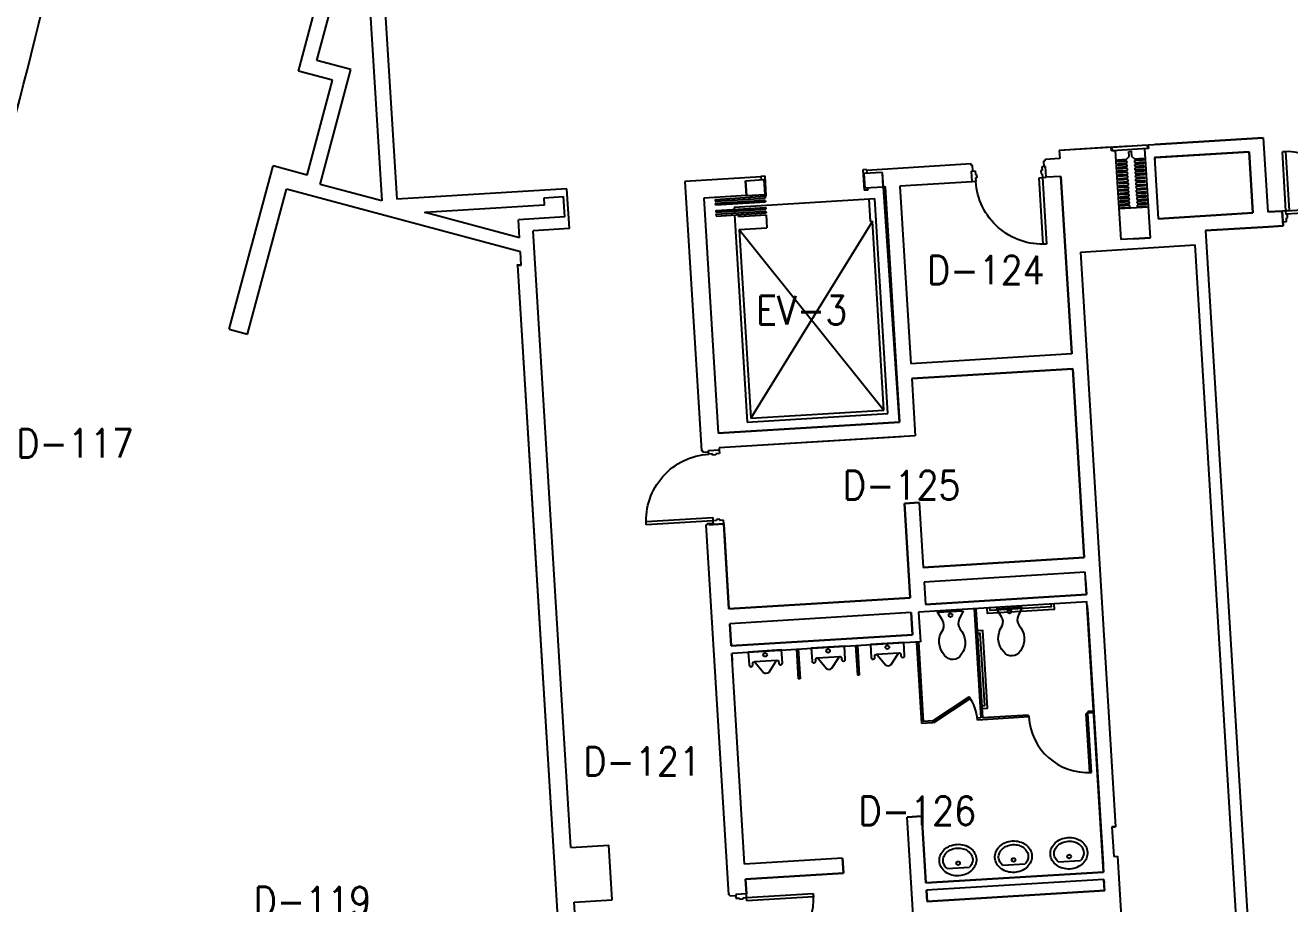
# Model space of a CAD drawing. Header units: inches. Extents: x -2 to 15026, y -1056 to 7065.
# Drawn here: x 7276 to 7958, y 5598 to 6072 of the extents above; entities that cross this region are included whole.
import ezdxf
from ezdxf.enums import TextEntityAlignment as Align

# ---------------------------------------------------------------- set-up
doc = ezdxf.new("R2010")
doc.units = ezdxf.units.IN
doc.header["$LTSCALE"] = 48
doc.header["$MEASUREMENT"] = 0
doc.layers.get('0').update_dxf_attribs({"linetype": 'CONTINUOUS'})
for name, color, linetype in [('A-DOOR', 5, 'CONTINUOUS'), ('A-FURN', 6, 'CONTINUOUS'), ('A-WALL', 7, 'CONTINUOUS'), ('SP-RMNO', 7, 'CONTINUOUS'), ('SP-ROOM', 7, 'CONTINUOUS'), ('SP-ROOMF', 7, 'CONTINUOUS')]:
    doc.layers.add(name, color=color, linetype=linetype)
doc.styles.add('ROMANS', font='ROMANS', dxfattribs={"width": 0.78})

# ---------------------------------------------------------------- blocks, each defined once
blk = doc.blocks.new('FMGRM1')
at = {"style": 'ROMANS', "width": 0.9}
for tag, p in [('DATA1', (0, -0.2836)), ('DATA2', (0, -0.443)), ('DATA3', (0, -0.6024)), ('DATA4', (0, -0.7618)), ('DATA5', (0, -0.9213))]:
    blk.add_attdef(tag, text='', height=0.1172, dxfattribs=at).set_placement(p, align=Align.CENTER)
at = {"layer": 'SP-RMNO', "style": 'ROMANS', "width": 0.9}
blk.add_attdef('RMNUMB', text='', height=0.16, dxfattribs=at).set_placement((0, 0), align=Align.MIDDLE)

msp = doc.modelspace()

# ---------------------------------------------------------------- linework, layer by layer
at = {"layer": 'A-DOOR', "linetype": 'Continuous'}
for p, q in [((7862.36, 6005.86), (7881.32, 6007.05)), ((7862.49, 6003.86), (7862.36, 6005.86)), ((7881.45, 6005.06), (7862.49, 6003.86)), ((7871.34, 6003.54), (7872.71, 6003.63)), ((7871.51, 6000.86), (7871.34, 6003.54)), ((7872.71, 6003.63), (7872.88, 6000.95)), ((7881.32, 6007.05), (7881.45, 6005.06)), ((7954.17, 6003.43), (7955.92, 6003.54)), ((7956.13, 5971.49), (7954.17, 6003.43)), ((7955.92, 6003.54), (7957.88, 5971.6)), ((7826.43, 5995.38), (7824.44, 5995.26)), ((7824.44, 5995.26), (7824.56, 5993.32)), ((7826.79, 5989.64), (7826.43, 5995.38)), ((7865.3, 5999.03), (7870.16, 5999.34)), ((7865.36, 5998.03), (7865.3, 5999.03)), ((7870.35, 5998.35), (7865.36, 5998.03)), ((7865.42, 5997.03), (7870.41, 5997.35)), ((7865.49, 5996.04), (7865.42, 5997.03)), ((7870.48, 5996.35), (7865.49, 5996.04)), ((7865.55, 5995.04), (7870.54, 5995.35)), ((7865.61, 5994.04), (7865.55, 5995.04)), ((7870.16, 5999.34), (7871.51, 6000.86)), ((7870.41, 5997.35), (7870.35, 5998.35)), ((7870.54, 5995.35), (7870.48, 5996.35)), ((7872.88, 6000.95), (7874.4, 5999.6)), ((7879.33, 5998.91), (7874.34, 5998.6)), ((7874.34, 5998.6), (7874.4, 5997.6)), ((7874.4, 5999.6), (7879.27, 5999.91)), ((7874.4, 5997.6), (7879.4, 5997.92)), ((7879.46, 5996.92), (7874.47, 5996.6)), ((7874.47, 5996.6), (7874.53, 5995.6)), ((7874.53, 5995.6), (7879.52, 5995.92)), ((7879.58, 5994.92), (7874.59, 5994.61)), ((7879.27, 5999.91), (7879.33, 5998.91)), ((7879.4, 5997.92), (7879.46, 5996.92)), ((7879.52, 5995.92), (7879.58, 5994.92)), ((7664.6, 5987.73), (7674.58, 5988.34)), ((7664.6, 5987.73), (7674.58, 5988.34)), ((7672.96, 5990.25), (7674.96, 5990.37)), ((7672.96, 5990.25), (7673.08, 5988.25)), ((7674.58, 5988.34), (7675.07, 5980.36)), ((7674.58, 5988.34), (7675.07, 5980.36)), ((7674.96, 5990.37), (7675.63, 5979.39)), ((7729.85, 5993.73), (7727.86, 5993.61)), ((7727.86, 5993.61), (7728.53, 5982.63)), ((7738.46, 5992.25), (7728.48, 5991.64)), ((7738.46, 5992.25), (7728.48, 5991.64)), ((7728.48, 5991.64), (7728.97, 5983.66)), ((7728.48, 5991.64), (7728.97, 5983.66)), ((7729.85, 5993.73), (7729.98, 5991.73)), ((7786.51, 5992.94), (7788.5, 5993.06)), ((7786.86, 5987.2), (7786.51, 5992.94)), ((7788.5, 5993.06), (7788.62, 5991.12)), ((7788.62, 5991.12), (7789.25, 5991.16)), ((7789.36, 5989.29), (7788.74, 5989.25)), ((7788.74, 5989.25), (7788.86, 5987.32)), ((7789.25, 5991.16), (7789.36, 5989.29)), ((7823.04, 5989.41), (7824.79, 5989.52)), ((7825.24, 5953.48), (7823.04, 5989.41)), ((7824.56, 5993.32), (7823.93, 5993.28)), ((7823.93, 5993.28), (7824.05, 5991.41)), ((7824.05, 5991.41), (7824.67, 5991.45)), ((7824.67, 5991.45), (7824.79, 5989.52)), ((7824.79, 5989.52), (7826.79, 5989.64)), ((7824.79, 5989.52), (7826.99, 5953.58)), ((7870.6, 5994.35), (7865.61, 5994.04)), ((7865.67, 5993.04), (7870.66, 5993.36)), ((7865.74, 5992.04), (7865.67, 5993.04)), ((7870.73, 5992.36), (7865.74, 5992.04)), ((7865.8, 5991.05), (7870.79, 5991.36)), ((7865.86, 5990.05), (7865.8, 5991.05)), ((7870.85, 5990.36), (7865.86, 5990.05)), ((7865.93, 5989.05), (7870.92, 5989.36)), ((7865.99, 5988.05), (7865.93, 5989.05)), ((7870.98, 5988.37), (7865.99, 5988.05)), ((7870.66, 5993.36), (7870.6, 5994.35)), ((7870.79, 5991.36), (7870.73, 5992.36)), ((7870.92, 5989.36), (7870.85, 5990.36)), ((7871.04, 5987.37), (7870.98, 5988.37)), ((7874.59, 5994.61), (7874.66, 5993.61)), ((7874.66, 5993.61), (7879.65, 5993.92)), ((7879.71, 5992.92), (7874.72, 5992.61)), ((7874.72, 5992.61), (7874.78, 5991.61)), ((7874.78, 5991.61), (7879.77, 5991.93)), ((7879.84, 5990.93), (7874.85, 5990.61)), ((7874.85, 5990.61), (7874.91, 5989.62)), ((7874.91, 5989.62), (7879.9, 5989.93)), ((7879.96, 5988.93), (7874.97, 5988.62)), ((7874.97, 5988.62), (7875.03, 5987.62)), ((7879.65, 5993.92), (7879.71, 5992.92)), ((7879.77, 5991.93), (7879.84, 5990.93)), ((7879.9, 5989.93), (7879.96, 5988.93)), ((7730.53, 5982.75), (7728.53, 5982.63)), ((7738.95, 5984.27), (7728.97, 5983.66)), ((7738.95, 5984.27), (7728.97, 5983.66)), ((7730.47, 5983.75), (7730.53, 5982.75)), ((7788.86, 5987.32), (7786.86, 5987.2)), ((7866.05, 5987.05), (7871.04, 5987.37)), ((7866.12, 5986.06), (7866.05, 5987.05)), ((7871.11, 5986.37), (7866.12, 5986.06)), ((7866.18, 5985.06), (7871.17, 5985.37)), ((7866.24, 5984.06), (7866.18, 5985.06)), ((7871.23, 5984.37), (7866.24, 5984.06)), ((7866.3, 5983.06), (7871.29, 5983.38)), ((7866.37, 5982.06), (7866.3, 5983.06)), ((7871.36, 5982.38), (7866.37, 5982.06)), ((7866.43, 5981.07), (7871.42, 5981.38)), ((7871.17, 5985.37), (7871.11, 5986.37)), ((7871.29, 5983.38), (7871.23, 5984.37)), ((7871.42, 5981.38), (7871.36, 5982.38)), ((7875.03, 5987.62), (7880.02, 5987.93)), ((7880.09, 5986.94), (7875.1, 5986.62)), ((7875.1, 5986.62), (7875.16, 5985.62)), ((7875.16, 5985.62), (7880.15, 5985.94)), ((7880.21, 5984.94), (7875.22, 5984.63)), ((7875.22, 5984.63), (7875.29, 5983.63)), ((7875.29, 5983.63), (7880.28, 5983.94)), ((7880.34, 5982.94), (7875.35, 5982.63)), ((7875.35, 5982.63), (7875.41, 5981.63)), ((7875.41, 5981.63), (7880.4, 5981.95)), ((7880.02, 5987.93), (7880.09, 5986.94)), ((7880.15, 5985.94), (7880.21, 5984.94)), ((7880.28, 5983.94), (7880.34, 5982.94)), ((7880.4, 5981.95), (7880.46, 5980.95)), ((7648.18, 5977.71), (7675.13, 5979.36)), ((7648.18, 5977.71), (7675.13, 5979.36)), ((7648.18, 5977.71), (7648.24, 5976.71)), ((7648.18, 5977.71), (7648.24, 5976.71)), ((7648.24, 5976.71), (7675.19, 5978.36)), ((7648.24, 5976.71), (7675.19, 5978.36)), ((7648.3, 5975.72), (7675.25, 5977.36)), ((7648.3, 5975.72), (7675.25, 5977.36)), ((7648.3, 5975.72), (7648.36, 5974.72)), ((7648.3, 5975.72), (7648.36, 5974.72)), ((7648.36, 5974.72), (7675.31, 5976.37)), ((7648.36, 5974.72), (7675.31, 5976.37)), ((7665.09, 5979.75), (7675.07, 5980.36)), ((7665.09, 5979.75), (7675.07, 5980.36)), ((7673.57, 5980.27), (7673.63, 5979.27)), ((7673.63, 5979.27), (7675.63, 5979.39)), ((7675.13, 5979.36), (7675.19, 5978.36)), ((7675.13, 5979.36), (7675.19, 5978.36)), ((7675.25, 5977.36), (7675.31, 5976.37)), ((7675.25, 5977.36), (7675.31, 5976.37)), ((7866.49, 5980.07), (7866.43, 5981.07)), ((7871.48, 5980.38), (7866.49, 5980.07)), ((7866.56, 5979.07), (7871.55, 5979.38)), ((7866.62, 5978.07), (7866.56, 5979.07)), ((7871.61, 5978.39), (7866.62, 5978.07)), ((7866.68, 5977.07), (7871.67, 5977.39)), ((7866.74, 5976.08), (7866.68, 5977.07)), ((7871.73, 5976.39), (7866.74, 5976.08)), ((7866.81, 5975.08), (7871.8, 5975.39)), ((7866.87, 5974.08), (7866.81, 5975.08)), ((7871.55, 5979.38), (7871.48, 5980.38)), ((7871.67, 5977.39), (7871.61, 5978.39)), ((7871.8, 5975.39), (7871.73, 5976.39)), ((7880.46, 5980.95), (7875.47, 5980.63)), ((7875.47, 5980.63), (7875.54, 5979.64)), ((7875.54, 5979.64), (7880.53, 5979.95)), ((7880.59, 5978.95), (7875.6, 5978.64)), ((7875.6, 5978.64), (7875.66, 5977.64)), ((7875.66, 5977.64), (7880.65, 5977.95)), ((7880.72, 5976.96), (7875.73, 5976.64)), ((7875.73, 5976.64), (7875.79, 5975.64)), ((7875.79, 5975.64), (7880.78, 5975.96)), ((7880.84, 5974.96), (7875.85, 5974.65)), ((7875.85, 5974.65), (7875.92, 5973.65)), ((7880.53, 5979.95), (7880.59, 5978.95)), ((7880.65, 5977.95), (7880.72, 5976.96)), ((7880.78, 5975.96), (7880.84, 5974.96)), ((7881.93, 5973.53), (7865.97, 5972.52)), ((7871.86, 5974.39), (7866.87, 5974.08)), ((7866.93, 5973.08), (7871.92, 5973.4)), ((7871.92, 5973.4), (7871.86, 5974.39)), ((7875.92, 5973.65), (7880.91, 5973.96)), ((7956.13, 5971.49), (7954.13, 5971.37)), ((7954.13, 5971.37), (7954.49, 5965.63)), ((7956.13, 5971.49), (7988.07, 5973.45)), ((7957.88, 5971.6), (7956.13, 5971.49)), ((7956.24, 5969.75), (7956.13, 5971.49)), ((7956.25, 5969.56), (7956.13, 5971.49)), ((7988.18, 5971.7), (7956.24, 5969.75)), ((7956.87, 5969.6), (7956.25, 5969.56)), ((7956.36, 5967.69), (7956.99, 5967.73)), ((7956.48, 5965.76), (7956.36, 5967.69)), ((7956.99, 5967.73), (7956.87, 5969.6)), ((7954.49, 5965.63), (7956.48, 5965.76)), ((7826.99, 5953.58), (7825.24, 5953.48)), ((7644.69, 5842.25), (7650.43, 5842.6)), ((7644.82, 5840.25), (7644.69, 5842.25)), ((7646.75, 5840.37), (7644.82, 5840.25)), ((7646.79, 5839.75), (7646.75, 5840.37)), ((7648.66, 5839.86), (7646.79, 5839.75)), ((7650.56, 5840.6), (7648.62, 5840.48)), ((7648.62, 5840.48), (7648.66, 5839.86)), ((7650.43, 5842.6), (7650.56, 5840.6)), ((7610.97, 5803.87), (7646.91, 5806.06)), ((7647.01, 5804.32), (7611.08, 5802.12)), ((7646.91, 5806.06), (7647.01, 5804.32)), ((7648.95, 5804.44), (7647.01, 5804.32)), ((7647.01, 5804.32), (7647.14, 5802.32)), ((7650.78, 5805.17), (7648.91, 5805.06)), ((7648.91, 5805.06), (7648.95, 5804.44)), ((7650.82, 5804.55), (7650.78, 5805.17)), ((7652.75, 5804.67), (7650.82, 5804.55)), ((7652.87, 5802.67), (7652.75, 5804.67)), ((7611.08, 5802.12), (7610.97, 5803.87)), ((7647.14, 5802.32), (7652.87, 5802.67)), ((7765.66, 5696.36), (7785.24, 5709.32)), ((7766.21, 5695.53), (7785.81, 5708.5)), ((7765.66, 5696.36), (7766.21, 5695.53)), ((7817.34, 5699.53), (7817.4, 5698.53)), ((7849.34, 5700.49), (7848.34, 5700.43)), ((7850.3, 5668.49), (7848.34, 5700.43)), ((7851.29, 5668.55), (7849.34, 5700.49)), ((7665.08, 5603.05), (7659.35, 5602.7)), ((7659.35, 5602.7), (7659.47, 5600.7)), ((7659.47, 5600.7), (7661.4, 5600.82)), ((7661.4, 5600.82), (7661.44, 5600.19)), ((7661.44, 5600.19), (7663.31, 5600.31)), ((7663.27, 5600.93), (7665.21, 5601.05)), ((7663.31, 5600.31), (7663.27, 5600.93)), ((7665.21, 5601.05), (7665.08, 5603.05)), ((7665.21, 5601.05), (7701.14, 5603.25)), ((7665.31, 5599.3), (7665.21, 5601.05)), ((7701.25, 5601.5), (7665.31, 5599.3)), ((7701.14, 5603.25), (7701.25, 5601.5))]:
    msp.add_line(p, q, dxfattribs=at)
for centre, radius, start, end in [((7956.13, 5971.49), 32, 3.50549, 93.50549), ((7765.72, 5695.36), 24, 3.5, 35.56793), ((7849.34, 5700.49), 32, 183.50922, 273.50556)]:
    msp.add_arc(centre, radius, start, end, dxfattribs=at)
at = {"layer": 'A-DOOR', "linetype": 'Continuous', "extrusion": (0, 0, -1)}
for centre, major_axis, start_param, end_param in [((7824.79, 5989.52), (-25.46, 25.46), 3.865904, 5.436701), ((7647.01, 5804.32), (25.46, 25.46), 3.865904, 5.436701), ((7665.21, 5601.05), (25.46, 25.46), 0.724312, 2.295108)]:
    msp.add_ellipse(centre, major_axis=major_axis, ratio=1, start_param=start_param, end_param=end_param, dxfattribs=at)
at = {"layer": 'A-FURN', "linetype": 'Continuous'}
for p, q in [((7681.43, 5728.94), (7669.45, 5728.2)), ((7715.36, 5731.01), (7703.39, 5730.28)), ((7747.3, 5732.97), (7735.33, 5732.23)), ((7833.28, 5620.35), (7845.38, 5621.09)), ((7773.4, 5616.68), (7785.49, 5617.42)), ((7803.34, 5618.52), (7815.43, 5619.25))]:
    msp.add_line(p, q, dxfattribs=at)
for points in [[(7830.85, 5759.46), (7831.03, 5756.46), (7795.1, 5754.27), (7794.91, 5757.26)], [(7829.35, 5759.37), (7829.44, 5757.87), (7796.5, 5755.85), (7796.41, 5757.35)], [(7813.92, 5757.76), (7811.7, 5753.12)], [(7792.23, 5702.99), (7795.22, 5703.18), (7792.65, 5745.1), (7789.66, 5744.92)], [(7792.13, 5704.49), (7793.63, 5704.58), (7791.25, 5743.51), (7789.75, 5743.42)]]:
    msp.add_lwpolyline(points, dxfattribs=at)
for points in [[(7813.92, 5757.76), (7811.7, 5753.12, 0.259126), (7812, 5748.12, -0.357143), (7812.86, 5734.15, -0.555556), (7803.88, 5733.6, -0.357143), (7803.02, 5747.57, 0.259126), (7802.71, 5752.56), (7799.94, 5756.9), (7813.92, 5757.76)], [(7782.06, 5755.81), (7779.84, 5751.16, 0.259126), (7780.15, 5746.17, -0.357143), (7781, 5732.2, -0.555556), (7772.02, 5731.65, -0.357143), (7771.16, 5745.62, 0.259126), (7770.86, 5750.62), (7768.09, 5754.95), (7782.06, 5755.81)], [(7718.45, 5729.7), (7718.02, 5736.69), (7700.06, 5735.59), (7700.48, 5728.6, 1), (7702.48, 5728.72), (7702.42, 5729.72, -0.720759), (7703.92, 5729.81), (7708.24, 5724.57, 0.333333), (7711.24, 5724.75), (7714.9, 5730.48, -0.720759), (7716.39, 5730.58), (7716.45, 5729.58, 1), (7718.45, 5729.7)], [(7750.39, 5731.65), (7749.96, 5738.64), (7732, 5737.54), (7732.42, 5730.55, 1), (7734.42, 5730.68), (7734.36, 5731.67, -0.720759), (7735.86, 5731.77), (7740.18, 5726.52, 0.333333), (7743.18, 5726.7), (7746.84, 5732.44, -0.720759), (7748.33, 5732.53), (7748.39, 5731.53, 1), (7750.39, 5731.65)], [(7684.51, 5727.62), (7684.09, 5734.61), (7666.12, 5733.51), (7666.55, 5726.52, 1), (7668.54, 5726.65), (7668.48, 5727.64, -0.720759), (7669.98, 5727.74), (7674.31, 5722.49, 0.333333), (7677.3, 5722.67), (7680.96, 5728.41, -0.720759), (7682.46, 5728.5), (7682.52, 5727.5, 1), (7684.51, 5727.62)], [(7829.09, 5624.33, -0.115836), (7829.65, 5627.62, -0.104065), (7831.71, 5630.58, -0.09084), (7834.76, 5632.55, -0.083285), (7838.55, 5633.43, -0.083285), (7842.43, 5633.02, -0.09084), (7845.69, 5631.43, -0.104065), (7848.1, 5628.75, -0.115836), (7849.05, 5625.56, -0.115836), (7848.49, 5622.27, -0.104065), (7846.43, 5619.31, -0.09084), (7843.39, 5617.34, -0.083285), (7839.59, 5616.46, -0.083285), (7835.72, 5616.87, -0.09084), (7832.45, 5618.46, -0.104065), (7830.05, 5621.14, -0.115836), (7829.09, 5624.33)], [(7769.2, 5620.67, -0.115836), (7769.77, 5623.96, -0.104065), (7771.82, 5626.91, -0.09084), (7774.87, 5628.89, -0.083285), (7778.67, 5629.77, -0.083285), (7782.54, 5629.36, -0.09084), (7785.8, 5627.77, -0.104065), (7788.21, 5625.08, -0.115836), (7789.17, 5621.89, -0.115836), (7788.6, 5618.61, -0.104065), (7786.55, 5615.65, -0.09084), (7783.5, 5613.68, -0.083285), (7779.7, 5612.8, -0.083285), (7775.83, 5613.21, -0.09084), (7772.56, 5614.79, -0.104065), (7770.16, 5617.48, -0.115836), (7769.2, 5620.67)], [(7771.2, 5620.79, -0.115836), (7771.61, 5623.18, -0.104065), (7773.19, 5625.46, -0.09084), (7775.64, 5627.04, -0.083285), (7778.79, 5627.77, -0.083285), (7782, 5627.43, -0.09084), (7784.62, 5626.16, -0.104065), (7786.47, 5624.09, -0.115836), (7787.17, 5621.77, -0.115836), (7786.76, 5619.39, -0.087296), (7785.49, 5617.42)], [(7799.15, 5622.5, -0.115836), (7799.71, 5625.79, -0.104065), (7801.77, 5628.75, -0.09084), (7804.81, 5630.72, -0.083285), (7808.61, 5631.6, -0.083285), (7812.48, 5631.19, -0.09084), (7815.75, 5629.6, -0.104065), (7818.15, 5626.92, -0.115836), (7819.11, 5623.72, -0.115836), (7818.55, 5620.44, -0.104065), (7816.49, 5617.48, -0.09084), (7813.44, 5615.51, -0.083285), (7809.65, 5614.63, -0.083285), (7805.77, 5615.04, -0.09084), (7802.51, 5616.63, -0.104065), (7800.11, 5619.31, -0.115836), (7799.15, 5622.5)], [(7801.14, 5622.63, -0.115836), (7801.55, 5625.01, -0.104065), (7803.14, 5627.29, -0.09084), (7805.58, 5628.87, -0.083285), (7808.73, 5629.6, -0.083285), (7811.95, 5629.26, -0.09084), (7814.56, 5627.99, -0.104065), (7816.42, 5625.92, -0.115836), (7817.11, 5623.6, -0.115836), (7816.71, 5621.22, -0.087296), (7815.43, 5619.25)], [(7831.09, 5624.46, -0.115836), (7831.5, 5626.84, -0.104065), (7833.08, 5629.12, -0.09084), (7835.53, 5630.7, -0.083285), (7838.68, 5631.43, -0.083285), (7841.89, 5631.09, -0.09084), (7844.51, 5629.82, -0.104065), (7846.36, 5627.75, -0.115836), (7847.06, 5625.43, -0.115836), (7846.65, 5623.05, -0.087296), (7845.38, 5621.09)], [(7773.4, 5616.68, -0.087296), (7771.89, 5618.48, -0.115836), (7771.2, 5620.79)], [(7803.34, 5618.52, -0.087296), (7801.84, 5620.31, -0.115836), (7801.14, 5622.63)], [(7833.28, 5620.35, -0.087296), (7831.78, 5622.14, -0.115836), (7831.09, 5624.46)]]:
    msp.add_lwpolyline(points, format="xyb", dxfattribs=at)
for centre in [(7807.05, 5755.34), (7775.2, 5753.39), (7741.1, 5736.09), (7675.22, 5732.06), (7709.16, 5734.14), (7779.29, 5619.56), (7809.23, 5621.39), (7839.18, 5623.22)]:
    msp.add_circle(centre, 1, dxfattribs=at)
at = {"layer": 'A-WALL', "linetype": 'Continuous'}
for p, q in [((7423.5, 6046.91), (7462.18, 6191.26)), ((7433.45, 6052.66), (7467.92, 6181.3)), ((7459.68, 6119.59), (7468.4, 5976.91)), ((7468.28, 6111.98), (7476.48, 5977.86)), ((7451.8, 6047.74), (7433.45, 6052.66)), ((7441.85, 6041.99), (7423.5, 6046.91)), ((7435.21, 5985.8), (7451.8, 6047.74)), ((7428.14, 5990.8), (7441.85, 6041.99)), ((7909.77, 6008.74), (7884.82, 6007.21)), ((7943.83, 6010.84), (7885.56, 6007.27)), ((7885.56, 6007.27), (7943.83, 6010.84)), ((7943.83, 6010.84), (7946.28, 5970.91)), ((7943.83, 6010.84), (7946.28, 5970.91)), ((7858.87, 6005.63), (7833.87, 6004.1)), ((7833.87, 6004.1), (7834.17, 5999.73)), ((7871.84, 6006.42), (7833.91, 6004.09)), ((7861.86, 6005.81), (7858.87, 6005.63)), ((7861.99, 6003.83), (7861.86, 6005.81)), ((7863.98, 6003.96), (7861.99, 6003.83)), ((7863.98, 6003.96), (7867.01, 5956.02)), ((7881.95, 6005.09), (7879.95, 6004.96)), ((7882.98, 5957.02), (7879.95, 6004.96)), ((7884.82, 6007.21), (7881.83, 6007.03)), ((7881.83, 6007.03), (7881.95, 6005.09)), ((7936.28, 6003.36), (7885.25, 6000.24)), ((7885.56, 6007.27), (7885.56, 6007.27)), ((7885.99, 6000.28), (7936.28, 6003.36)), ((7936.28, 6003.36), (7938.29, 5970.41)), ((7938.29, 5970.41), (7936.28, 6003.36)), ((7386.17, 5907.61), (7409.78, 5995.72)), ((7428.14, 5990.8), (7409.78, 5995.72)), ((7786.27, 5996.8), (7729.88, 5993.35)), ((7786.32, 5996.06), (7786.27, 5996.8)), ((7787.07, 5996.1), (7786.32, 5996.06)), ((7787.26, 5992.98), (7787.07, 5996.1)), ((7826.24, 5998.5), (7825.49, 5998.45)), ((7825.69, 5995.33), (7825.49, 5998.45)), ((7825.69, 5995.33), (7826.43, 5995.38)), ((7834.18, 5999.73), (7826.2, 5999.25)), ((7826.24, 5998.5), (7826.2, 5999.25)), ((7826.79, 5989.64), (7826.43, 5995.38)), ((7885.25, 6000.24), (7887.26, 5967.29)), ((7885.25, 6000.24), (7885.31, 5999.23)), ((7672.98, 5989.87), (7631.94, 5987.36)), ((7738.95, 5984.27), (7738.46, 5992.25)), ((7738.95, 5984.27), (7738.46, 5992.25)), ((7747.7, 5857.56), (7738.46, 5992.25)), ((7787.26, 5992.98), (7786.51, 5992.94)), ((7786.86, 5987.2), (7786.51, 5992.94)), ((7834.77, 5990.13), (7826.79, 5989.64)), ((7834.77, 5990.13), (7826.79, 5989.64)), ((7840.59, 5894.3), (7834.72, 5990.12)), ((7834.77, 5990.13), (7840.63, 5894.31)), ((7396.07, 5904.95), (7417.03, 5983.16)), ((7543.22, 5949.35), (7417.03, 5983.16)), ((7468.4, 5976.91), (7435.21, 5985.8)), ((7568.3, 5983.47), (7476.48, 5977.86)), ((7569.62, 5961.9), (7568.3, 5983.47)), ((7631.94, 5987.36), (7640.83, 5842.02)), ((7665.09, 5979.75), (7664.6, 5987.73)), ((7665.09, 5979.75), (7664.6, 5987.73)), ((7664.6, 5987.73), (7665.09, 5979.75)), ((7739.95, 5984.33), (7738.95, 5984.27)), ((7739.95, 5984.33), (7738.95, 5984.27)), ((7739.95, 5984.33), (7738.95, 5984.27)), ((7739.95, 5984.33), (7747.7, 5857.56)), ((7747.7, 5857.56), (7739.95, 5984.33)), ((7786.86, 5987.2), (7747.93, 5984.82)), ((7786.86, 5987.2), (7747.93, 5984.79)), ((7786.86, 5987.2), (7747.93, 5984.82)), ((7747.93, 5984.82), (7753.79, 5888.99)), ((7747.93, 5984.82), (7753.79, 5888.99)), ((7556.2, 5974.59), (7491.75, 5970.65)), ((7555.95, 5978.58), (7566.44, 5979.23)), ((7556.2, 5974.59), (7555.95, 5978.58)), ((7567.11, 5968.25), (7566.44, 5979.23)), ((7665.09, 5979.75), (7642.13, 5978.34)), ((7665.09, 5979.75), (7642.13, 5978.34)), ((7665.09, 5979.75), (7642.13, 5978.34)), ((7642.13, 5978.34), (7649.88, 5851.58)), ((7642.13, 5978.34), (7649.88, 5851.58)), ((7642.13, 5978.34), (7649.88, 5851.58)), ((7734.33, 5977.97), (7658.47, 5973.33)), ((7734.33, 5977.97), (7658.47, 5973.33)), ((7732.06, 5965.81), (7731.33, 5977.79)), ((7732.06, 5965.81), (7731.33, 5977.79)), ((7741.41, 5862.19), (7734.33, 5977.97)), ((7741.41, 5862.19), (7734.33, 5977.97)), ((7542.75, 5956.98), (7491.75, 5970.65)), ((7567.11, 5968.25), (7542.15, 5966.72)), ((7648.55, 5971.72), (7675.5, 5973.37)), ((7648.55, 5971.72), (7675.5, 5973.37)), ((7648.55, 5971.72), (7648.61, 5970.73)), ((7648.55, 5971.72), (7648.61, 5970.73)), ((7648.61, 5970.73), (7675.56, 5972.37)), ((7648.61, 5970.73), (7675.56, 5972.37)), ((7648.67, 5969.73), (7675.62, 5971.38)), ((7648.67, 5969.73), (7675.62, 5971.38)), ((7648.67, 5969.73), (7648.73, 5968.73)), ((7648.67, 5969.73), (7648.73, 5968.73)), ((7648.73, 5968.73), (7675.68, 5970.38)), ((7648.73, 5968.73), (7675.68, 5970.38)), ((7658.47, 5973.33), (7658.53, 5972.33)), ((7658.47, 5973.33), (7658.53, 5972.33)), ((7658.59, 5971.34), (7658.65, 5970.34)), ((7658.59, 5971.34), (7658.65, 5970.34)), ((7658.71, 5969.34), (7665.55, 5857.55)), ((7658.71, 5969.34), (7665.55, 5857.55)), ((7660.77, 5968.46), (7660.71, 5969.46)), ((7660.77, 5968.46), (7660.71, 5969.46)), ((7660.77, 5968.46), (7675.74, 5969.38)), ((7660.77, 5968.46), (7675.74, 5969.38)), ((7675.5, 5973.37), (7675.56, 5972.37)), ((7675.5, 5973.37), (7675.56, 5972.37)), ((7675.62, 5971.38), (7675.68, 5970.38)), ((7675.62, 5971.38), (7675.68, 5970.38)), ((7675.74, 5969.38), (7676.17, 5962.39)), ((7675.74, 5969.38), (7676.17, 5962.39)), ((7938.29, 5970.41), (7887.26, 5967.29)), ((7887.26, 5967.29), (7938.29, 5970.41)), ((7954.13, 5971.39), (7946.28, 5970.91)), ((7946.28, 5970.91), (7954.13, 5971.39)), ((7954.13, 5971.39), (7954.62, 5963.39)), ((7954.62, 5963.39), (7954.13, 5971.37)), ((7542.75, 5956.98), (7542.15, 5966.72)), ((7569.62, 5961.9), (7550.04, 5960.7)), ((7661.2, 5961.48), (7676.17, 5962.39)), ((7661.2, 5961.48), (7676.17, 5962.39)), ((7661.2, 5961.48), (7667.42, 5859.67)), ((7661.2, 5961.48), (7739.29, 5864.06)), ((7661.2, 5961.48), (7667.42, 5859.67)), ((7661.2, 5961.48), (7739.29, 5864.06)), ((7733.06, 5965.87), (7667.42, 5859.67)), ((7733.06, 5965.87), (7667.42, 5859.67)), ((7732.06, 5965.81), (7733.06, 5965.87)), ((7732.06, 5965.81), (7733.06, 5965.87)), ((7739.29, 5864.06), (7733.06, 5965.87)), ((7739.29, 5864.06), (7733.06, 5965.87)), ((7912.7, 5960.83), (7946.76, 5962.91)), ((7946.76, 5962.91), (7912.7, 5960.83)), ((7912.7, 5960.83), (7958.15, 5217.84)), ((7946.76, 5962.91), (7954.62, 5963.39)), ((7954.62, 5963.39), (7946.76, 5962.91)), ((7954.62, 5963.39), (7954.62, 5963.39)), ((7570.38, 5628.06), (7550.04, 5960.7)), ((7873.9, 5956.45), (7867.01, 5956.02)), ((7873.9, 5956.45), (7882.98, 5957.02)), ((7882.98, 5957.02), (7873.9, 5956.45)), ((7543.65, 5942.27), (7543.22, 5949.35)), ((7845.28, 5949.3), (7907.17, 5953.09)), ((7845.28, 5949.3), (7864.24, 5639.27)), ((7951.28, 5231.83), (7907.17, 5953.09)), ((7541.65, 5942.15), (7543.65, 5942.27)), ((7543.65, 5942.27), (7541.65, 5942.15)), ((7541.65, 5942.15), (7548.97, 5822.37)), ((7541.65, 5942.15), (7581.39, 5292.06)), ((7386.17, 5907.61), (7396.07, 5904.95)), ((7840.63, 5894.31), (7753.79, 5888.99)), ((7840.63, 5894.31), (7753.79, 5888.99)), ((7841.12, 5886.32), (7754.28, 5881.01)), ((7754.28, 5881.01), (7841.12, 5886.32)), ((7847.31, 5784.51), (7841.08, 5886.32)), ((7841.12, 5886.32), (7847.35, 5784.51)), ((7754.28, 5881.01), (7756.17, 5850.07)), ((7754.28, 5881.01), (7756.17, 5850.07)), ((7665.55, 5857.55), (7741.41, 5862.19)), ((7665.55, 5857.55), (7741.41, 5862.19)), ((7667.42, 5859.67), (7739.29, 5864.06)), ((7667.42, 5859.67), (7739.29, 5864.06)), ((7747.7, 5857.56), (7649.88, 5851.58)), ((7747.7, 5857.56), (7649.88, 5851.58)), ((7649.88, 5851.58), (7747.7, 5857.56)), ((7756.17, 5850.07), (7650.37, 5843.6)), ((7756.17, 5850.07), (7650.37, 5843.6)), ((7748.19, 5849.58), (7650.37, 5843.6)), ((7640.83, 5842.02), (7641.57, 5842.07)), ((7641.57, 5842.07), (7641.62, 5841.32)), ((7641.62, 5841.32), (7644.74, 5841.51)), ((7644.69, 5842.26), (7650.43, 5842.61)), ((7644.74, 5841.51), (7644.69, 5842.25)), ((7650.37, 5843.6), (7650.43, 5842.61)), ((7650.37, 5843.6), (7650.43, 5842.61)), ((7650.37, 5843.6), (7650.43, 5842.61)), ((7548.97, 5822.37), (7581.39, 5292.06)), ((7758.37, 5814.13), (7750.39, 5813.65)), ((7750.39, 5813.65), (7758.37, 5814.13)), ((7750.39, 5813.65), (7753.5, 5762.74)), ((7753.5, 5762.74), (7750.39, 5813.65)), ((7758.37, 5814.13), (7760.51, 5779.2)), ((7758.37, 5814.13), (7760.51, 5779.2)), ((7643.27, 5802.09), (7644.02, 5802.13)), ((7643.27, 5802.09), (7655.48, 5602.46)), ((7643.97, 5802.88), (7647.09, 5803.07)), ((7643.97, 5802.88), (7644.02, 5802.13)), ((7652.87, 5802.67), (7644.89, 5802.18)), ((7644.89, 5802.18), (7647.14, 5802.32)), ((7647.09, 5803.07), (7647.14, 5802.32)), ((7647.14, 5802.32), (7652.87, 5802.67)), ((7652.87, 5802.67), (7653.48, 5792.69)), ((7652.87, 5802.67), (7652.87, 5802.67)), ((7655.68, 5756.76), (7652.87, 5802.67)), ((7653.22, 5797.04), (7655.68, 5756.76)), ((7847.35, 5784.51), (7760.51, 5779.2)), ((7760.51, 5779.2), (7847.35, 5784.51)), ((7847.83, 5776.53), (7761, 5771.22)), ((7847.83, 5776.53), (7761, 5771.22)), ((7761, 5771.22), (7761.73, 5759.24)), ((7761, 5771.22), (7761.73, 5759.24)), ((7848.53, 5764.55), (7847.8, 5776.52)), ((7848.08, 5772.53), (7848.57, 5764.55)), ((7848.57, 5764.55), (7761.73, 5759.24)), ((7761.73, 5759.24), (7848.57, 5764.55)), ((7753.5, 5762.74), (7655.68, 5756.76)), ((7655.68, 5756.76), (7753.5, 5762.74)), ((7848.81, 5760.56), (7757.98, 5755)), ((7848.81, 5760.56), (7757.98, 5755)), ((7787.93, 5756.83), (7791.53, 5697.94)), ((7788.92, 5756.89), (7792.53, 5698)), ((7857.7, 5614.83), (7848.78, 5760.55)), ((7848.93, 5758.56), (7857.72, 5614.83)), ((7849.06, 5756.56), (7857.48, 5618.82)), ((7753.99, 5754.76), (7656.17, 5748.77)), ((7753.99, 5754.76), (7656.17, 5748.77)), ((7754.72, 5742.78), (7753.99, 5754.76)), ((7753.99, 5754.76), (7754.72, 5742.78)), ((7757.98, 5755), (7758.96, 5739.03)), ((7757.98, 5755), (7758.96, 5739.03)), ((7656.17, 5748.77), (7656.9, 5736.8)), ((7656.9, 5736.8), (7656.17, 5748.77)), ((7754.72, 5742.78), (7656.9, 5736.8)), ((7656.9, 5736.8), (7754.72, 5742.78)), ((7754.72, 5742.78), (7754.72, 5742.78)), ((7758.96, 5739.03), (7657.15, 5732.8)), ((7758.96, 5739.03), (7657.15, 5732.8)), ((7724.01, 5737.05), (7724.99, 5720.99)), ((7725.01, 5737.11), (7725.99, 5721.05)), ((7759.73, 5695), (7757.05, 5738.91)), ((7760.67, 5696.05), (7758.04, 5738.97)), ((7664.11, 5619.02), (7657.15, 5732.8)), ((7657.15, 5732.8), (7657.39, 5728.81)), ((7692.07, 5735.1), (7693.05, 5719.03)), ((7693.07, 5735.16), (7694.05, 5719.09)), ((7694.05, 5719.09), (7693.05, 5719.03)), ((7725.99, 5721.05), (7724.99, 5720.99)), ((7852.41, 5701.68), (7849.28, 5701.49)), ((7765.72, 5695.36), (7759.73, 5695)), ((7765.66, 5696.36), (7760.67, 5696.05)), ((7765.66, 5696.36), (7765.72, 5695.36)), ((7791.53, 5697.94), (7789.61, 5697.83)), ((7792.59, 5697.01), (7789.68, 5696.83)), ((7817.34, 5699.53), (7792.53, 5698)), ((7817.4, 5698.53), (7792.59, 5697.01)), ((7849.28, 5701.49), (7849.34, 5700.49)), ((7852.47, 5700.68), (7849.34, 5700.49)), ((7759.71, 5644.9), (7751.72, 5644.41)), ((7751.72, 5644.41), (7759.71, 5644.9)), ((7755.51, 5582.53), (7751.72, 5644.41)), ((7755.51, 5582.53), (7751.72, 5644.41)), ((7759.71, 5644.9), (7761.9, 5608.97)), ((7761.9, 5608.97), (7759.71, 5644.9)), ((7862.25, 5639.15), (7864.24, 5639.27)), ((7864.24, 5639.27), (7862.25, 5639.15)), ((7862.25, 5639.15), (7863.23, 5623.18)), ((7862.25, 5639.15), (7863.23, 5623.18)), ((7570.38, 5628.06), (7590.97, 5629.32)), ((7592.77, 5599.88), (7590.97, 5629.32)), ((7717.01, 5622.25), (7664.11, 5619.02)), ((7717.01, 5622.25), (7664.11, 5619.02)), ((7717.01, 5622.25), (7717.5, 5614.27)), ((7717.5, 5614.27), (7717.01, 5622.25)), ((7863.23, 5623.18), (7865.22, 5623.3)), ((7863.23, 5623.18), (7865.22, 5623.3)), ((7865.22, 5623.3), (7888.91, 5236.03)), ((7865.22, 5623.3), (7889.4, 5228.04)), ((7717.5, 5614.27), (7664.6, 5611.03)), ((7664.6, 5611.03), (7717.5, 5614.27)), ((7857.72, 5614.83), (7761.9, 5608.97)), ((7761.9, 5608.97), (7857.72, 5614.83)), ((7664.6, 5611.03), (7665.08, 5603.05)), ((7665.08, 5603.05), (7664.6, 5611.03)), ((7857.97, 5610.84), (7762.15, 5604.98)), ((7857.97, 5610.84), (7762.15, 5604.98)), ((7858.31, 5604.85), (7857.94, 5610.83)), ((7858.34, 5604.85), (7857.97, 5610.84)), ((7858.34, 5604.85), (7857.97, 5610.84)), ((7857.97, 5610.84), (7858.09, 5608.84)), ((7572.18, 5598.62), (7592.77, 5599.88)), ((7656.23, 5602.5), (7655.48, 5602.46)), ((7656.23, 5602.5), (7656.27, 5601.76)), ((7659.39, 5601.95), (7656.27, 5601.76)), ((7665.08, 5603.05), (7659.35, 5602.7)), ((7659.35, 5602.7), (7659.39, 5601.95)), ((7762.51, 5598.99), (7762.15, 5604.98)), ((7762.15, 5604.98), (7762.51, 5598.99)), ((7858.34, 5604.85), (7762.51, 5598.99)), ((7762.51, 5598.99), (7858.34, 5604.85)), ((7586.68, 5361.64), (7572.18, 5598.62))]:
    msp.add_line(p, q, dxfattribs=at)
for radius, start, end in [(2482.35, 336.76601, 348.99939), (2466.1, 336.5395, 348.58337)]:
    msp.add_arc((4871.29, 6658.88), radius, start, end, dxfattribs=at)
for p in [(7739.86, 5984.29), (7739.86, 5984.29), (7491.75, 5970.65), (7541.65, 5942.15), (7650.43, 5842.61), (7858.09, 5608.84)]:
    msp.add_point(p, dxfattribs=at)

# ---------------------------------------------------------------- block references
at = {"layer": 'SP-ROOM', "linetype": 'Continuous'}
ref = msp.add_blockref('FMGRM1', (7431.04, 5599.13), dxfattribs=dict(at, xscale=96, yscale=96, zscale=96))
ref.add_attrib('RMNUMB', 'D-119', dxfattribs={"layer": 'SP-RMNO', "height": 15.36, "style": 'ROMANS', "width": 0.9}).set_placement((7431.04, 5599.13), align=Align.MIDDLE)
at = {"layer": 'SP-ROOMF', "linetype": 'Continuous'}
ref = msp.add_blockref('FMGRM1', (7794.28, 5939.56), dxfattribs=dict(at, xscale=96, yscale=96, zscale=96))
ref.add_attrib('RMNUMB', 'D-124', dxfattribs={"layer": 'SP-RMNO', "height": 15.36, "style": 'ROMANS', "width": 0.9}).set_placement((7794.28, 5939.56), align=Align.MIDDLE)
ref = msp.add_blockref('FMGRM1', (7694.92, 5917.92), dxfattribs=dict(at, xscale=96, yscale=96, zscale=96))
ref.add_attrib('RMNUMB', 'EV-3', dxfattribs={"layer": 'SP-RMNO', "height": 15.36, "style": 'ROMANS', "width": 0.9}).set_placement((7694.92, 5917.92), align=Align.MIDDLE)
ref = msp.add_blockref('FMGRM1', (7303.04, 5846.14), dxfattribs=dict(at, xscale=96, yscale=96, zscale=96))
ref.add_attrib('RMNUMB', 'D-117', dxfattribs={"layer": 'SP-RMNO', "height": 15.36, "style": 'ROMANS', "width": 0.9}).set_placement((7303.04, 5846.14), align=Align.MIDDLE)
ref = msp.add_blockref('FMGRM1', (7748.86, 5823.54), dxfattribs=dict(at, xscale=96, yscale=96, zscale=96))
ref.add_attrib('RMNUMB', 'D-125', dxfattribs={"layer": 'SP-RMNO', "height": 15.36, "style": 'ROMANS', "width": 0.9}).set_placement((7748.86, 5823.54), align=Align.MIDDLE)
ref = msp.add_blockref('FMGRM1', (7608.85, 5674.5), dxfattribs=dict(at, xscale=96, yscale=96, zscale=96))
ref.add_attrib('RMNUMB', 'D-121', dxfattribs={"layer": 'SP-RMNO', "height": 15.36, "style": 'ROMANS', "width": 0.9}).set_placement((7608.85, 5674.5), align=Align.MIDDLE)
ref = msp.add_blockref('FMGRM1', (7757.31, 5647.86), dxfattribs=dict(at, xscale=96, yscale=96, zscale=96))
ref.add_attrib('RMNUMB', 'D-126', dxfattribs={"layer": 'SP-RMNO', "height": 15.36, "style": 'ROMANS', "width": 0.9}).set_placement((7757.31, 5647.86), align=Align.MIDDLE)

doc.saveas('drawing.dxf')
